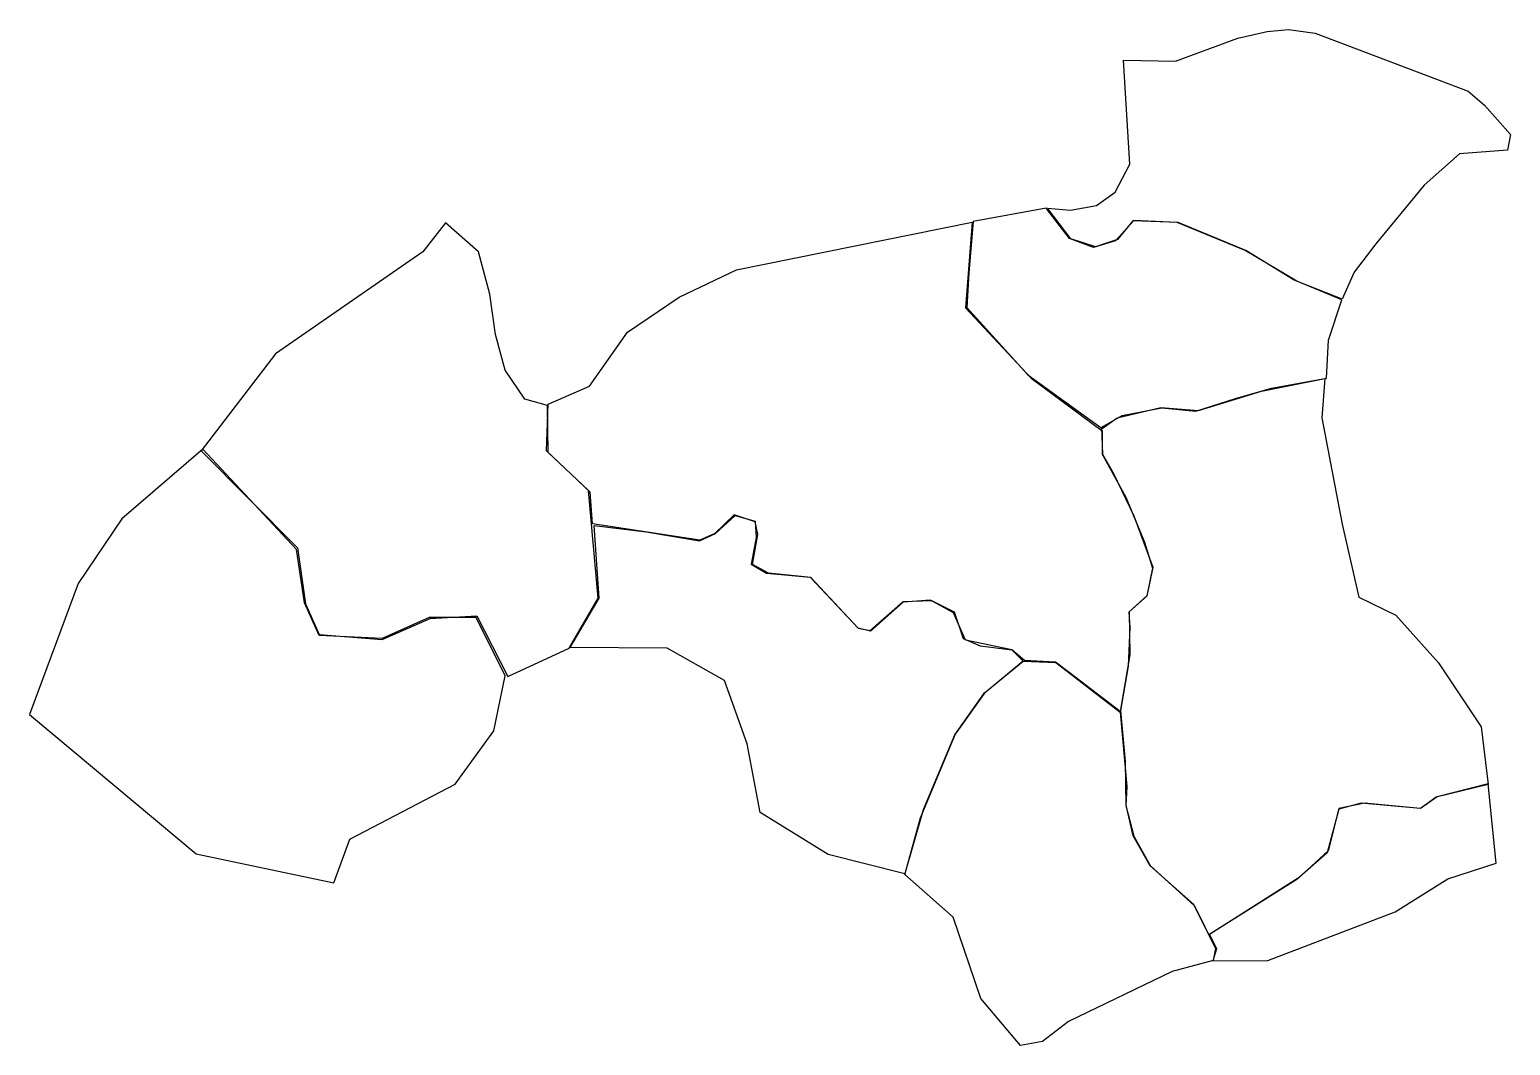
# Model space of a CAD drawing. Extents: x -200 to 540, y 208 to 716.
import ezdxf

# ---------------------------------------------------------------- set-up
doc = ezdxf.new("R2010")
doc.units = 0
doc.layers.add('Layer_1', color=7, linetype='CONTINUOUS')

msp = doc.modelspace()

# ---------------------------------------------------------------- linework, layer by layer
at = {"layer": 'Layer_1', "color": 7}
for points in [[(456, 580.857148), (432, 590.428572), (407.857144, 605.14286), (374, 619.285716), (351.428576, 620.000004), (343.714288, 610.714284), (332.857144, 607.000004), (320.428576, 611.000004), (308.857144, 626.285716), (320.285712, 625.428572), (333.285712, 627.714284), (342.571432, 634.428572), (350, 648.428572), (346.714288, 700.285716), (372.714288, 699.857148), (403.857144, 711.285716), (418.571432, 714.571428), (429.142856, 715.571428), (442.428576, 713.714284), (518.857144, 684.857148), (527.142856, 677.857148), (540, 663.14286), (538.571432, 655.285716), (514.571432, 653.428572), (496.857144, 637.857148), (472.857144, 608.571428), (462, 594.428572), (456, 580.857148)], [(271.714288, 619.714284), (269.571432, 594.000004), (268.571432, 576.714284), (299, 543.14286), (336.142856, 516.285716), (343.571432, 521.571428), (365.428576, 526.857148), (384.142856, 525.285716), (415.714288, 535.000004), (448.142856, 541.428572), (449.142856, 560.428572), (455.857144, 580.571428), (433.285712, 589.857148), (407.571432, 605.14286), (373.571432, 619.14286), (351.857144, 620.285716), (342.714288, 610.000004), (331.857144, 606.714284), (319.857144, 611.285716), (308.142856, 626.285716), (271.714288, 619.714284)], [(8.08122, 619.021484), (-3.232488, 604.475284), (-76.771594, 553.563596), (-113.945208, 505.076276), (-65.861946, 456.588948), (-61.821336, 428.70874), (-54.952298, 413.35442), (-23.435539, 410.930052), (0.404061, 421.435644), (23.8396, 422.647828), (39.193918, 392.343252), (69.902556, 406.485388), (84.448752, 431.537164), (79.600021, 485.277284), (59.39697, 504.268148), (58.992909, 527.703692), (47.6792, 530.93618), (37.981736, 545.482372), (33.133003, 563.26106), (30.304576, 583.464108), (24.647722, 604.475284), (8.08122, 619.021484)], [(81.620328, 468.71078), (80.408144, 484.469164), (58.588848, 505.076276), (59.39697, 528.511812), (80.00408, 537.401156), (98.994952, 564.473244), (124.854856, 581.847868), (153.543184, 595.58594), (271.124944, 619.42554), (267.892456, 576.595076), (300.6214, 541.441764), (336.178768, 515.177796), (336.178768, 503.460028), (347.896536, 482.044796), (357.189944, 459.41738), (361.230552, 446.487428), (358.40212, 432.749348), (349.512784, 424.668132), (349.91684, 403.2529), (345.068112, 374.968628), (319.612264, 394.363556), (312.743232, 399.616348), (297.388912, 400.424468), (290.923936, 405.67726), (267.892456, 410.525996), (261.831536, 424.264068), (250.3158, 430.527012), (236.77976, 429.51686), (220.415288, 414.970668), (214.152336, 416.586908), (190.514768, 441.840724), (169.5036, 444.06306), (161.422376, 448.3057), (164.048776, 463.255956), (162.836592, 469.720932), (152.331, 473.155452), (142.633536, 463.862052), (135.158408, 460.427532), (81.620328, 468.71078)], [(528.915872, 338.4011), (502.853936, 332.138156), (495.176776, 326.4813), (465.478296, 329.1077), (454.366616, 326.077244), (448.507728, 304.257948), (433.35544, 290.923932), (389.312792, 263.245756), (381.837664, 278.398044), (360.018368, 297.792972), (351.533088, 312.743228), (348.098568, 328.097548), (347.694504, 349.916844), (345.472168, 375.372684), (349.310752, 397.596044), (350.118872, 416.78894), (349.512784, 424.668132), (358.604152, 432.749348), (361.634608, 446.891484), (352.139176, 472.549364), (341.835624, 493.964596), (336.3808, 503.257996), (335.976736, 516.996076), (346.078264, 522.854956), (365.877256, 526.69354), (382.847816, 524.87526), (402.646808, 531.340236), (420.62752, 536.391004), (447.295544, 541.239732), (445.881336, 521.642772), (455.982856, 468.508748), (464.266112, 431.941228), (482.85292, 423.051884), (504.06612, 399.212284), (525.481352, 367.291468), (528.915872, 338.4011)], [(-113.137088, 505.884396), (-153.543184, 471.135148), (-175.36248, 438.810268), (-199.606144, 373.35238), (-116.369576, 303.853884), (-47.6792, 289.307692), (-39.59798, 311.126988), (12.929953, 338.603132), (32.324882, 365.271164), (37.981736, 392.747308), (23.435539, 421.8397), (0, 421.8397), (-23.435539, 411.334116), (-54.952298, 412.950364), (-62.225397, 429.112804), (-66.266007, 455.780828), (-113.137088, 505.884396)], [(70.306617, 406.889444), (84.852816, 431.537164), (82.428448, 467.90266), (108.288352, 464.670172), (134.956384, 460.2255), (143.0376, 463.862052), (152.735064, 472.751388), (162.836592, 469.922964), (163.240648, 461.841748), (160.816288, 448.507732), (168.493448, 444.06306), (190.312736, 442.042756), (214.152336, 416.586908), (220.213256, 415.374724), (236.77976, 429.920924), (250.921896, 430.324988), (262.2356, 424.668132), (266.680272, 411.334116), (275.165552, 407.697564), (290.923936, 405.67726), (296.580784, 400.020412), (277.185856, 383.857964), (262.639664, 363.654916), (245.26504, 321.632572), (237.58788, 293.752364), (199.20208, 303.449828), (165.26096, 324.460996), (158.795984, 358.806188), (147.482272, 390.32294), (118.793936, 406.485388), (70.306617, 406.889444)], [(237.58788, 293.550332), (246.88128, 325.875212), (262.437632, 363.250852), (277.387888, 384.262028), (296.580784, 400.020412), (312.945256, 399.414316), (345.068112, 374.564564), (348.502632, 337.390948), (347.896536, 327.895516), (351.937144, 312.541196), (360.018368, 297.995004), (382.24172, 277.791948), (392.747312, 256.578748), (391.535128, 250.517828), (371.130048, 245.063004), (319.208208, 220.011228), (306.278256, 210.111732), (295.368608, 208.091428), (275.569616, 231.526964), (261.629512, 272.1351), (237.58788, 293.550332)], [(389.716856, 263.447788), (393.151368, 256.376716), (391.333096, 250.315804), (418.809248, 250.517828), (482.448856, 274.761492), (508.712824, 291.327996), (532.95648, 299.207188), (528.915872, 338.805164), (503.460032, 332.340188), (495.176776, 326.4813), (467.094536, 329.1077), (454.366616, 326.4813), (448.911792, 305.2681), (434.567624, 291.934084), (389.716856, 263.447788)]]:
    msp.add_lwpolyline(points, close=True, dxfattribs=at)

doc.saveas('drawing.dxf')
